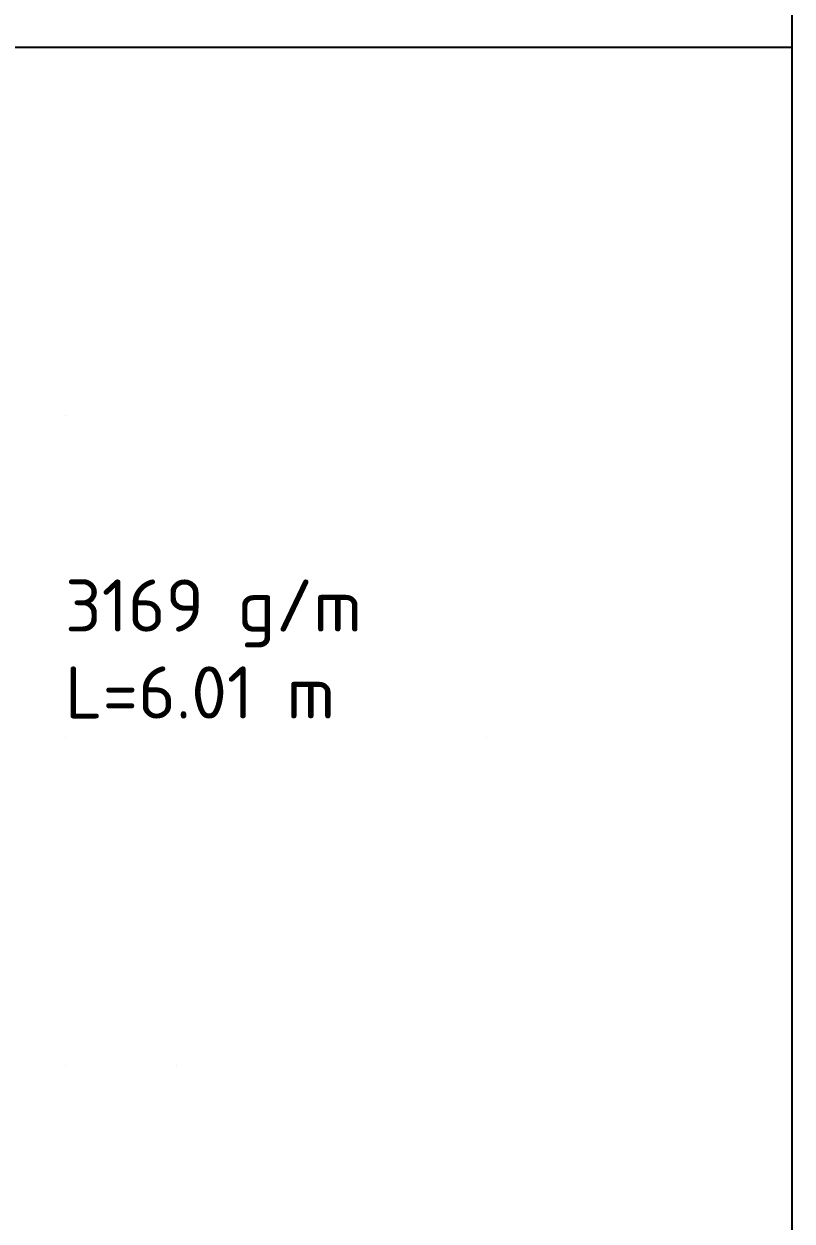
# Model space of a CAD drawing. Extents: x -4122 to 3414, y -5760 to 3840.
# Drawn here: x 838.8 to 941.9, y 3522.5 to 3683.2 of the extents above; entities that cross this region are included whole.
import ezdxf

# ---------------------------------------------------------------- set-up
doc = ezdxf.new("R2010")
doc.units = 0
doc.layers.get('DEFPOINTS').update_dxf_attribs({"linetype": 'CONTINUOUS'})
doc.layers.add('TEXT', color=7, linetype='CONTINUOUS')
doc.layers.add('UNMOVABLE', color=4, linetype='CONTINUOUS')
doc.styles.add('ETEM_NAN', font='isocpeur.ttf')

# ---------------------------------------------------------------- blocks, each defined once
blk = doc.blocks.new('E_75_TEST_PAGE')
at = {"layer": 'DEFPOINTS', "color": 3}
for p, q in [((386.8, -960), (386.8, 0)), ((386.8, -160), (73.06, -160))]:
    blk.add_line(p, q, dxfattribs=at)
at = {"layer": 'DEFPOINTS'}
for p, q in [((289.27, -209.4), (289.27, -209.4)), ((289.27, -252.6), (289.27, -252.6)), ((345.86, -252.6), (345.86, -252.6)), ((289.27, -296.6), (289.27, -296.6)), ((304.27, -296.6), (304.27, -296.6))]:
    blk.add_line(p, q, dxfattribs=at)

msp = doc.modelspace()

# ---------------------------------------------------------------- block references
at = {"layer": 'UNMOVABLE'}
msp.add_blockref('E_75_TEST_PAGE', (555.08, 3840), dxfattribs=at)

# ---------------------------------------------------------------- texts
at = {"layer": 'TEXT', "insert": (844.35, 3608.61), "char_height": 7, "width": 47.9665, "attachment_point": 1, "style": 'ETEM_NAN'}
msp.add_mtext('3169 g/m\\PL=6.01 m', dxfattribs=at)

doc.saveas('drawing.dxf')
